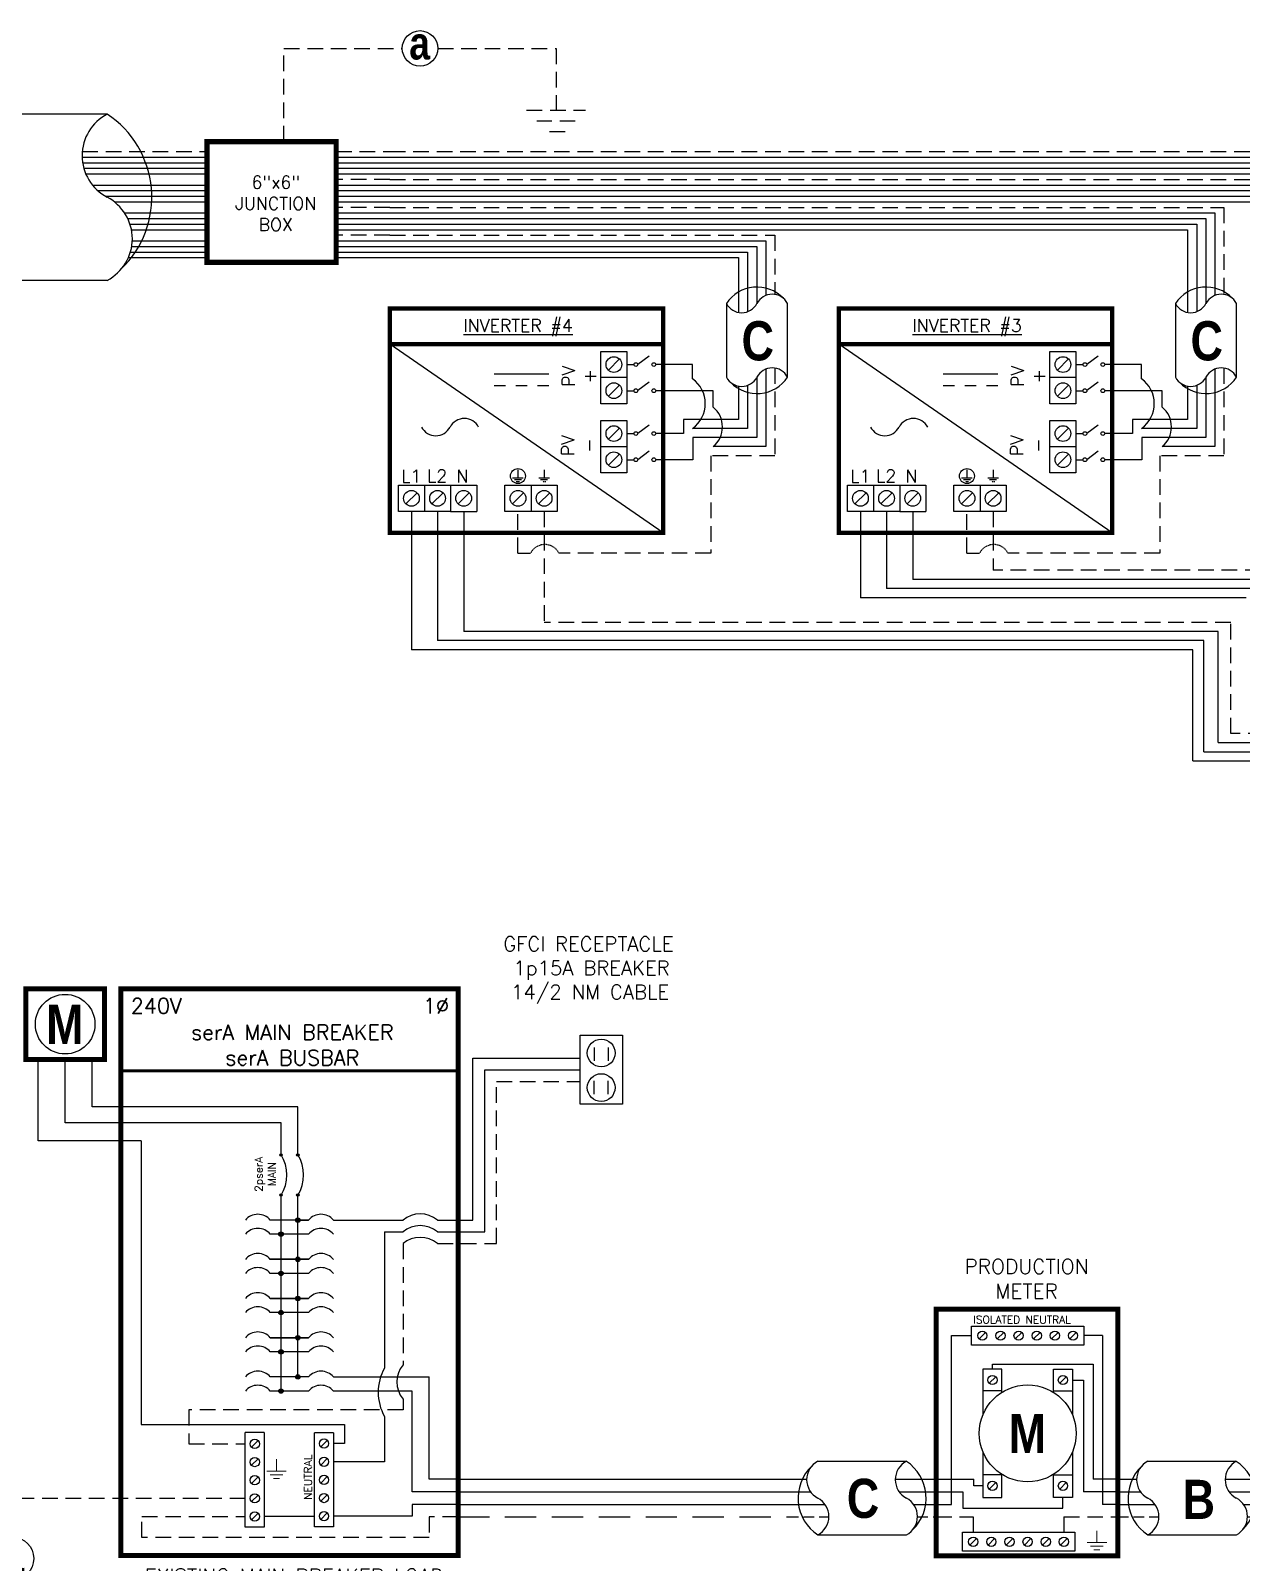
# Model space of a CAD drawing. Header units: feet. Extents: x 19636 to 20443, y 15297 to 15849.
# Drawn here: x 19938.7 to 20229.1, y 15481.8 to 15849.1 of the extents above; entities that cross this region are included whole.
import ezdxf

# ---------------------------------------------------------------- set-up
doc = ezdxf.new("R2010")
doc.units = ezdxf.units.FT
doc.header["$MEASUREMENT"] = 0
doc.linetypes.add('DASHED', pattern=[0.75, 0.5, -0.25])
doc.linetypes.add('HIDDEN', pattern=[0.375, 0.25, -0.125])
doc.layers.add('TEXT', color=7, linetype='Continuous')
doc.layers.add('Z - TITLEBLOCK TXT', color=7, linetype='Continuous')
doc.styles.add('ONE LINE TXT', font='techb___.ttf')
doc.styles.get("Standard").update_dxf_attribs({"font": 'simplex.shx'})

# ---------------------------------------------------------------- blocks, each defined once
blk = doc.blocks.new('*U12')
at = {"color": 7, "linetype": 'Continuous'}
for p, q in [((-7.14, 13.31), (-28.39, 13.31)), ((-28.39, -4.31), (-7.14, -4.31))]:
    blk.add_line(p, q, dxfattribs=at)
at = {"color": 7}
for p, q in [((-35.53, 9), (-31.05, 9)), ((-9.81, 9), (0, 9))]:
    blk.add_line(p, q, dxfattribs=at)
at = {"color": 10}
for p, q in [((-35.53, 6), (-30.11, 6)), ((-8.87, 6), (0, 6))]:
    blk.add_line(p, q, dxfattribs=at)
at = {"color": 253}
for p, q in [((-35.53, 3), (-26.66, 3)), ((-5.41, 3), (0, 3))]:
    blk.add_line(p, q, dxfattribs=at)
at = {"color": 92, "linetype": 'HIDDEN', "ltscale": 10}
for p, q in [((-4.48, 0), (0, 0)), ((-35.53, 0), (-25.72, 0))]:
    blk.add_line(p, q, dxfattribs=at)
at = {"color": 7, "linetype": 'Continuous'}
for centre, start, end in [((-22.54, 4.5), 133.9732, 236.4265), ((-12.99, 4.5), 313.9732, 56.4265)]:
    blk.add_arc(centre, 10.58, start, end, dxfattribs=at)
at = {"linetype": 'Continuous'}
for centre, start, end in [((-26.08, 8.91), 117.6639, 242.3361), ((-4.83, 8.91), 117.6639, 242.3361), ((-30.7, 0.09), 297.6639, 62.3361), ((-9.45, 0.09), 297.6639, 62.3361)]:
    blk.add_arc(centre, 4.98, start, end, dxfattribs=at)
blk = doc.blocks.new('unfusedDisconnect')
at = {"lineweight": 50}
blk.add_line((-43.61, 43.06), (0, 43.06), dxfattribs=at)
at = {"color": 1, "linetype": 'Continuous'}
for p, q in [((-35.27, 34.78), (-35.27, 39.32)), ((-35.27, 39.32), (-8.32, 39.32)), ((-8.32, 39.32), (-8.32, 34.78)), ((-8.32, 34.78), (-35.27, 34.78)), ((-31.89, 22.73), (-25.32, 22.73)), ((-23.43, 25.18), (-20.16, 22.74)), ((-19.08, 22.73), (-11.7, 22.73)), ((-31.89, 15.2), (-25.32, 15.2)), ((-23.43, 17.65), (-20.16, 15.2)), ((-19.08, 15.2), (-11.7, 15.19)), ((-35.27, 1.76), (-8.32, 1.76)), ((-35.27, 1.76), (-35.27, -2.78)), ((-8.32, 1.76), (-8.32, -2.78)), ((-8.32, -2.78), (-35.27, -2.78))]:
    blk.add_line(p, q, dxfattribs=at)
at = {"color": 4, "linetype": 'Continuous'}
for p, q in [((-31.89, 37.83), (-33.46, 36.26)), ((-27.53, 37.83), (-29.11, 36.26)), ((-23.18, 37.83), (-24.76, 36.26)), ((-18.83, 37.83), (-20.41, 36.26)), ((-14.48, 37.83), (-16.06, 36.26)), ((-10.13, 37.83), (-11.7, 36.26)), ((-31.89, 0.28), (-33.46, -1.3)), ((-27.53, 0.28), (-29.11, -1.3)), ((-23.18, 0.28), (-24.76, -1.3)), ((-18.83, 0.28), (-20.41, -1.3)), ((-14.48, 0.28), (-16.06, -1.3)), ((-10.13, 0.28), (-11.7, -1.3))]:
    blk.add_line(p, q, dxfattribs=at)
at = {"color": 253, "linetype": 'Continuous'}
for p, q in [((-32.67, 32.17), (-32.67, 34.78)), ((-10.92, 32.17), (-10.92, 34.78)), ((-38.16, 3), (-38.16, 32.17)), ((-38.16, 32.17), (-32.67, 32.17)), ((-5.43, 32.17), (-10.92, 32.17)), ((-5.43, 3), (-5.43, 32.17)), ((-43.61, 3), (-38.16, 3)), ((0, 3), (-5.43, 3))]:
    blk.add_line(p, q, dxfattribs=at)
at = {"color": 7, "linetype": 'Continuous'}
for p, q in [((-41.66, 9), (-41.66, 22.73)), ((-39.8, 22.73), (-41.66, 22.73)), ((-31.89, 22.73), (-34.52, 22.73)), ((-11.7, 22.73), (-9.07, 22.73)), ((-3.79, 22.73), (-1.93, 22.73)), ((-1.93, 9), (-1.93, 22.73))]:
    blk.add_line(p, q, dxfattribs=at)
at = {"color": 10, "linetype": 'Continuous'}
for p, q in [((-39.8, 6), (-39.8, 15.2)), ((-31.89, 15.2), (-34.52, 15.2)), ((-11.7, 15.2), (-9.07, 15.2)), ((-3.79, 6), (-3.79, 15.2)), ((-43.61, 6), (-39.8, 6)), ((0, 6), (-3.79, 6))]:
    blk.add_line(p, q, dxfattribs=at)
at = {"color": 7}
for p, q in [((-43.61, 9), (-41.66, 9)), ((0, 9), (-1.93, 9))]:
    blk.add_line(p, q, dxfattribs=at)
at = {"color": 92, "linetype": 'HIDDEN', "ltscale": 15}
for p, q in [((-36.58, 0), (-36.58, 4.9)), ((-36.58, 4.9), (-32.67, 4.9)), ((-32.67, 4.9), (-32.67, 1.76)), ((-7.01, 4.9), (-10.92, 4.9)), ((-10.92, 4.9), (-10.92, 1.76)), ((-7.01, 0), (-7.01, 4.9)), ((-43.61, 0), (-36.58, 0)), ((0, 0), (-7.01, 0))]:
    blk.add_line(p, q, dxfattribs=at)
at = {"lineweight": 50, "const_width": 1.19}
blk.add_lwpolyline([(-43.61, -9.34), (-43.61, 49.84), (0, 49.84), (0, -9.34)], close=True, dxfattribs=at)
at = {"color": 92, "linetype": 'Continuous', "lineweight": 5, "ltscale": 0.05, "flags": 128}
for points in [[(-21.8, -3.32), (-21.8, -6.17)], [(-24.14, -6.17), (-19.45, -6.17)], [(-20.27, -7.03), (-23.32, -7.03)], [(-21.08, -7.9), (-22.51, -7.9)]]:
    blk.add_lwpolyline(points, dxfattribs=at)
at = {"color": 4, "linetype": 'Continuous'}
for centre in [(-32.67, 37.05), (-28.32, 37.05), (-23.97, 37.05), (-19.62, 37.05), (-15.27, 37.05), (-10.92, 37.05), (-32.67, -0.51), (-28.32, -0.51), (-23.97, -0.51), (-19.62, -0.51), (-15.27, -0.51), (-10.92, -0.51)]:
    blk.add_circle(centre, 1.11, dxfattribs=at)
at = {"color": 1, "linetype": 'Continuous'}
for centre in [(-24.78, 22.73), (-19.62, 22.73), (-24.78, 15.2), (-19.62, 15.2)]:
    blk.add_circle(centre, 0.541, dxfattribs=at)
at = {"color": 7, "linetype": 'Continuous'}
for centre in [(-37.16, 22.58), (-6.43, 22.58)]:
    blk.add_arc(centre, 2.64, 3.2819, 176.7181, dxfattribs=at)
at = {"color": 10, "linetype": 'Continuous'}
for centre in [(-37.16, 15.04), (-6.43, 15.04)]:
    blk.add_arc(centre, 2.64, 3.2819, 176.7181, dxfattribs=at)
at = {"color": 4, "linetype": 'Continuous'}
blk.add_text('ISOLATED NEUTRAL', height=1.8743, dxfattribs=at).set_placement((-34.91, 39.97))
at = {"color": 1}
for s, width, gutter_width, heights, insert, char_height, attachment_point in [('\\A1;\\pi12.228;ampA UNFUSED \\P\\pi16.834;DISCONNECT', 64.922, 0, [11.89], (-55.21, 63.58), 3.4544, 1), ('240V', 0.1481, 0.75, [0], (-35.55, 46.4), 3.658, 5), ('1∅', 0.1481, 0.75, [0], (-4.98, 46.1), 3.658, 5), ('\\A1;\\pi11.999,t30.287;SQUARE D\\P\\pi9.0377,t27.326;PN: D222RB', 51.6906, 0.203, [45.94], (-47.25, -12.27), 3.6576, 1)]:
    blk.add_mtext_dynamic_manual_height_columns(s, width=width, gutter_width=gutter_width, heights=heights, dxfattribs=dict(at, insert=insert, char_height=char_height, attachment_point=attachment_point))
blk = doc.blocks.new('*U28')
at = {"color": 7}
for name, p in [('unfusedDisconnect', (0, 0)), ('*U12', (-43.61, 0))]:
    blk.add_blockref(name, p, dxfattribs=at)
at = {"layer": 'Z - TITLEBLOCK TXT', "color": 1, "linetype": 'Continuous', "insert": (-63.63, 8.88), "char_height": 9.3833, "attachment_point": 1, "style": 'ONE LINE TXT'}
blk.add_mtext_dynamic_manual_height_columns('{\\W1;\\C256;B}', width=0.1385, gutter_width=2.13, heights=[0], dxfattribs=at)
blk = doc.blocks.new('*U20')
at = {"color": 7}
blk.add_line((-79.14, 9), (0, 9), dxfattribs=at)
at = {"color": 10}
blk.add_line((-79.14, 6), (0, 6), dxfattribs=at)
at = {"color": 253}
blk.add_line((-79.14, 3), (0, 3), dxfattribs=at)
at = {"color": 92, "linetype": 'DASHED', "ltscale": 15}
blk.add_line((-79.14, 0), (0, 0), dxfattribs=at)
blk = doc.blocks.new('productionMeter')
at = {"color": 1, "linetype": 'Continuous'}
for p, q in [((-35.13, 41.18), (-35.13, 45.72)), ((-35.13, 45.72), (-8.18, 45.72)), ((-8.18, 45.72), (-8.18, 41.18)), ((-8.18, 41.18), (-35.13, 41.18)), ((-32.38, 35.4), (-32.38, 24.5)), ((-27.84, 35.4), (-32.38, 35.4)), ((-27.84, 29.86), (-27.84, 35.4)), ((-15.47, 29.86), (-15.47, 35.4)), ((-15.47, 35.4), (-10.93, 35.4)), ((-10.93, 35.4), (-10.93, 24.5)), ((-27.84, 30.21), (-32.38, 30.21)), ((-15.47, 30.21), (-10.93, 30.21)), ((-32.38, 15.55), (-32.38, 4.64)), ((-10.93, 15.55), (-10.93, 4.64)), ((-27.84, 10.04), (-32.38, 10.04)), ((-27.84, 4.64), (-27.84, 10.18)), ((-15.47, 4.64), (-15.47, 10.18)), ((-15.47, 10.04), (-10.93, 10.04)), ((-32.38, 4.64), (-27.84, 4.64)), ((-10.93, 4.64), (-15.47, 4.64)), ((-37.32, -8.24), (-37.32, -3.7)), ((-37.32, -3.7), (-10.37, -3.7)), ((-10.37, -3.7), (-10.37, -8.24)), ((-10.37, -8.24), (-37.32, -8.24))]:
    blk.add_line(p, q, dxfattribs=at)
at = {"color": 4, "linetype": 'Continuous'}
for p, q in [((-31.74, 44.23), (-33.32, 42.66)), ((-27.39, 44.23), (-28.97, 42.66)), ((-23.04, 44.23), (-24.62, 42.66)), ((-18.69, 44.23), (-20.26, 42.66)), ((-14.34, 44.23), (-15.91, 42.66)), ((-9.99, 44.23), (-11.56, 42.66)), ((-29.33, 33.59), (-30.9, 32.02)), ((-12.41, 33.59), (-13.98, 32.02)), ((-29.33, 8.23), (-30.9, 6.66)), ((-12.41, 8.23), (-13.98, 6.66)), ((-33.93, -5.19), (-35.51, -6.76)), ((-29.58, -5.19), (-31.15, -6.76)), ((-25.23, -5.19), (-26.8, -6.76)), ((-20.88, -5.19), (-22.45, -6.76)), ((-16.53, -5.19), (-18.1, -6.76)), ((-12.18, -5.19), (-13.75, -6.76))]:
    blk.add_line(p, q, dxfattribs=at)
at = {"color": 253, "linetype": 'Continuous'}
for p, q in [((-39.9, 3), (-39.9, 43.45)), ((-39.9, 43.45), (-35.13, 43.45)), ((-3.71, 43.45), (-8.18, 43.45)), ((-3.71, 43.45), (-3.71, 3)), ((-43.61, 3), (-39.9, 3)), ((0, 3), (-3.71, 3))]:
    blk.add_line(p, q, dxfattribs=at)
at = {"color": 7}
for p, q in [((-30.11, 35.4), (-30.11, 36.59)), ((-30.11, 36.59), (-5.98, 36.59)), ((-5.98, 36.59), (-5.98, 9)), ((-43.61, 9), (-34.54, 9)), ((-34.54, 7.44), (-34.54, 9)), ((-32.38, 7.44), (-34.54, 7.44)), ((0, 9), (-5.98, 9))]:
    blk.add_line(p, q, dxfattribs=at)
at = {"color": 10, "linetype": 'Continuous'}
for p, q in [((-10.93, 32.81), (-8.25, 32.81)), ((-8.25, 32.81), (-8.25, 6)), ((-43.61, 6), (-37.24, 6)), ((-37.24, 6), (-37.24, 2.05)), ((-13.2, 2.05), (-13.2, 4.64)), ((0, 6), (-8.25, 6)), ((-37.24, 2.05), (-13.2, 2.05))]:
    blk.add_line(p, q, dxfattribs=at)
at = {"color": 92, "linetype": 'HIDDEN', "ltscale": 15}
for p, q in [((-43.61, 0), (-34.72, 0)), ((-12.97, 0), (-12.97, -3.7)), ((-12.97, 0), (0, 0)), ((-34.72, 0), (-34.72, -3.7))]:
    blk.add_line(p, q, dxfattribs=at)
at = {"lineweight": 50, "const_width": 1.19}
blk.add_lwpolyline([(-43.61, -9.34), (-43.61, 49.84), (0, 49.84), (0, -9.34)], close=True, dxfattribs=at)
at = {"color": 92, "linetype": 'Continuous', "lineweight": 5, "ltscale": 0.05, "flags": 128}
for points in [[(-5.04, -3.33), (-5.04, -6.18)], [(-2.7, -6.18), (-7.38, -6.18)], [(-6.57, -7.05), (-3.51, -7.05)], [(-5.76, -7.91), (-4.32, -7.91)]]:
    blk.add_lwpolyline(points, dxfattribs=at)
at = {"color": 4, "linetype": 'Continuous'}
for centre in [(-32.53, 43.45), (-28.18, 43.45), (-23.83, 43.45), (-19.48, 43.45), (-15.13, 43.45), (-10.78, 43.45), (-30.11, 32.81), (-13.2, 32.81), (-30.11, 7.44), (-13.2, 7.44), (-34.72, -5.97), (-30.37, -5.97), (-26.02, -5.97), (-21.67, -5.97), (-17.32, -5.97), (-12.97, -5.97)]:
    blk.add_circle(centre, 1.11, dxfattribs=at)
at = {"linetype": 'Continuous'}
blk.add_circle((-21.65, 20.02), 11.62, dxfattribs=at)
at = {"color": 4, "linetype": 'Continuous'}
blk.add_text('ISOLATED NEUTRAL', height=1.8743, dxfattribs=at).set_placement((-34.77, 46.37))
at = {"color": 253, "linetype": 'Continuous', "style": 'ONE LINE TXT'}
blk.add_text('M', height=9.38, dxfattribs=at).set_placement((-26.21, 15.31))
at = {"color": 1, "insert": (-21.93, 57.08), "char_height": 3.5433, "attachment_point": 5}
blk.add_mtext_dynamic_manual_height_columns('PRODUCTION METER', width=1.3203, gutter_width=7.17, heights=[0], dxfattribs=at)
blk = doc.blocks.new('*U17')
at = {"color": 7}
blk.add_blockref('productionMeter', (0, 0), dxfattribs=at)
blk = doc.blocks.new('breakerPanel')
at = {"linetype": 'Continuous'}
h = blk.add_hatch(color=1, dxfattribs=at)
h.dxf.hatch_style = 1
edge = h.paths.add_edge_path()
edge.add_arc((-42.47, 86.8), 0.291, 0, 360)
h = blk.add_hatch(color=1, dxfattribs=at)
h.dxf.hatch_style = 1
edge = h.paths.add_edge_path()
edge.add_arc((-38.44, 86.8), 0.291, 0, 360)
h = blk.add_hatch(color=1, dxfattribs=at)
h.dxf.hatch_style = 1
edge = h.paths.add_edge_path()
edge.add_arc((-42.47, 77.16), 0.291, 0, 360)
h = blk.add_hatch(color=1, dxfattribs=at)
h.dxf.hatch_style = 1
edge = h.paths.add_edge_path()
edge.add_arc((-38.44, 77.16), 0.291, 0, 360)
h = blk.add_hatch(color=1, dxfattribs=at)
h.dxf.hatch_style = 1
edge = h.paths.add_edge_path()
edge.add_arc((-38.44, 71.16), 0.528, 0, 360)
h = blk.add_hatch(color=1, dxfattribs=at)
h.dxf.hatch_style = 1
edge = h.paths.add_edge_path()
edge.add_arc((-42.47, 67.78), 0.528, 0, 360)
h = blk.add_hatch(color=1, dxfattribs=at)
h.dxf.hatch_style = 1
edge = h.paths.add_edge_path()
edge.add_arc((-42.47, 58.38), 0.528, 0, 360)
h = blk.add_hatch(color=1, dxfattribs=at)
h.dxf.hatch_style = 1
edge = h.paths.add_edge_path()
edge.add_arc((-38.44, 61.76), 0.528, 0, 360)
h = blk.add_hatch(color=1, dxfattribs=at)
h.dxf.hatch_style = 1
edge = h.paths.add_edge_path()
edge.add_arc((-38.44, 52.36), 0.528, 0, 360)
h = blk.add_hatch(color=1, dxfattribs=at)
h.dxf.hatch_style = 1
edge = h.paths.add_edge_path()
edge.add_arc((-42.47, 48.98), 0.528, 0, 360)
h = blk.add_hatch(color=1, dxfattribs=at)
h.dxf.hatch_style = 1
edge = h.paths.add_edge_path()
edge.add_arc((-38.44, 42.95), 0.528, 0, 360)
h = blk.add_hatch(color=1, dxfattribs=at)
h.dxf.hatch_style = 1
edge = h.paths.add_edge_path()
edge.add_arc((-42.47, 39.58), 0.528, 0, 360)
h = blk.add_hatch(color=1, dxfattribs=at)
h.dxf.hatch_style = 1
edge = h.paths.add_edge_path()
edge.add_arc((-38.44, 33.55), 0.528, 0, 360)
h = blk.add_hatch(color=1, dxfattribs=at)
h.dxf.hatch_style = 1
edge = h.paths.add_edge_path()
edge.add_arc((-42.47, 30.17), 0.528, 0, 360)
at = {"color": 155, "true_color": 0x647190}
blk.add_line((-80.92, 126.59), (0, 126.59), dxfattribs=at)
at = {"color": 253, "linetype": 'Continuous'}
for p, q in [((-100.73, 90.2), (-100.73, 109.7)), ((-76.04, 90.2), (-100.73, 90.2)), ((-76.04, 90.2), (-76.04, 22.16)), ((-76.04, 22.16), (-27.25, 22.16)), ((-27.25, 22.16), (-27.25, 17.57)), ((-27.25, 17.57), (-29.89, 17.57)), ((-11.01, 0.16), (-29.89, 0.16)), ((0, 3), (-11.01, 3)), ((-11.01, 3), (-11.01, 0.16))]:
    blk.add_line(p, q, dxfattribs=at)
at = {"color": 10, "linetype": 'Continuous'}
for p, q in [((-94.24, 94.51), (-94.24, 109.7)), ((-42.47, 94.51), (-94.24, 94.51)), ((-42.47, 87.09), (-42.47, 94.51)), ((-42.47, 30.17), (-42.47, 76.87)), ((-35.88, 67.78), (-45.04, 67.78)), ((-35.88, 58.38), (-45.04, 58.38)), ((-35.88, 48.98), (-45.04, 48.98)), ((-35.88, 39.58), (-45.04, 39.58)), ((-35.88, 30.17), (-45.04, 30.17)), ((-10.98, 30.17), (-29.89, 30.17)), ((-10.98, 6), (-10.98, 30.17)), ((0, 6), (-10.98, 6))]:
    blk.add_line(p, q, dxfattribs=at)
at = {"color": 7, "linetype": 'Continuous'}
for p, q in [((-87.75, 98.34), (-87.75, 109.7)), ((-38.44, 98.34), (-87.75, 98.34)), ((-38.44, 87.09), (-38.44, 98.34)), ((-38.44, 61.76), (-38.44, 76.87)), ((-35.88, 71.16), (-45.04, 71.16)), ((-38.44, 71.16), (-35.88, 71.16)), ((-45.04, 61.76), (-35.88, 61.76)), ((-35.88, 61.76), (-45.04, 61.76)), ((-38.44, 52.36), (-38.44, 61.76)), ((-45.04, 52.36), (-35.88, 52.36)), ((-35.88, 52.36), (-45.04, 52.36)), ((-38.44, 42.95), (-38.44, 52.36)), ((-45.04, 42.95), (-35.88, 42.95)), ((-35.88, 42.95), (-45.04, 42.95)), ((-38.44, 33.55), (-38.44, 42.95)), ((-35.88, 33.55), (-45.04, 33.55)), ((-6.96, 9), (-6.96, 33.55))]:
    blk.add_line(p, q, dxfattribs=at)
at = {"lineweight": 50}
blk.add_line((-80.92, 106.95), (0, 106.95), dxfattribs=at)
at = {"color": 7}
for p, q in [((-29.89, 33.55), (-6.96, 33.55)), ((0, 9), (-6.96, 9))]:
    blk.add_line(p, q, dxfattribs=at)
at = {"color": 1, "linetype": 'Continuous'}
for p, q in [((-51.03, -2.51), (-51.03, 20.23)), ((-46.49, 20.23), (-51.03, 20.23)), ((-46.49, 20.23), (-46.49, -2.51)), ((-34.43, -2.43), (-34.43, 20.16)), ((-29.89, 20.16), (-34.43, 20.16)), ((-29.89, 20.16), (-29.89, -2.43)), ((-46.49, -2.51), (-51.03, -2.51)), ((-29.89, -2.43), (-34.43, -2.43))]:
    blk.add_line(p, q, dxfattribs=at)
at = {"color": 4, "linetype": 'Continuous'}
for p, q in [((-47.97, 18.28), (-49.55, 16.71)), ((-31.37, 18.35), (-32.94, 16.78)), ((-47.97, 13.93), (-49.55, 12.36)), ((-31.37, 14), (-32.94, 12.43)), ((-47.97, 9.58), (-49.55, 8.01)), ((-31.37, 9.65), (-32.94, 8.08)), ((-47.97, 5.23), (-49.55, 3.66)), ((-31.37, 5.3), (-32.94, 3.73)), ((-47.97, 0.88), (-49.55, -0.69)), ((-31.37, 0.95), (-32.94, -0.62))]:
    blk.add_line(p, q, dxfattribs=at)
at = {"color": 92, "linetype": 'HIDDEN', "ltscale": 15}
for p, q in [((-51.03, 4.44), (-106.89, 4.44)), ((-106.89, 4.44), (-106.89, -4.87)), ((-75.84, -4.96), (-75.84, 0.09)), ((-75.84, 0.09), (-51.03, 0.09)), ((0, 0), (-6.96, 0)), ((-6.96, 0), (-6.96, -4.96)), ((-6.96, -4.96), (-75.84, -4.96)), ((-106.89, -15.1), (-106.89, -24.84))]:
    blk.add_line(p, q, dxfattribs=at)
at = {"color": 92, "linetype": 'Continuous', "ltscale": 15}
blk.add_line((-34.43, 0.09), (-46.49, 0.09), dxfattribs=at)
at = {"lineweight": 50, "const_width": 1.19}
for points in [[(-103.67, 109.7), (-103.67, 126.59), (-84.82, 126.59), (-84.82, 109.7)], [(-80.92, -9.3), (-80.92, 126.59), (0, 126.59), (0, -9.3)]]:
    blk.add_lwpolyline(points, close=True, dxfattribs=at)
at = {"color": 92, "linetype": 'Continuous', "lineweight": 5, "ltscale": 0.05, "flags": 128}
for points in [[(-43.54, 13.81), (-43.54, 10.97)], [(-45.88, 10.97), (-41.2, 10.97)], [(-42.01, 10.1), (-45.07, 10.1)], [(-42.82, 9.23), (-44.25, 9.23)]]:
    blk.add_lwpolyline(points, dxfattribs=at)
at = {"color": 92, "linetype": 'Continuous', "ltscale": 4, "flags": 128}
for points in [[(-115.37, -24.84), (-98.41, -24.84)], [(-101.35, -27.98), (-112.43, -27.98)], [(-104.29, -31.12), (-109.49, -31.12)]]:
    blk.add_lwpolyline(points, dxfattribs=at)
at = {"linetype": 'Continuous'}
blk.add_circle((-94.24, 118.15), 7.15, dxfattribs=at)
at = {"color": 1, "linetype": 'Continuous'}
for centre, radius in [((-42.47, 86.8), 0.291), ((-38.44, 86.8), 0.291), ((-42.47, 77.16), 0.291), ((-38.44, 77.16), 0.291), ((-38.44, 71.16), 0.528), ((-42.47, 67.78), 0.528), ((-42.47, 58.38), 0.528), ((-38.44, 61.76), 0.528), ((-38.44, 52.36), 0.528), ((-42.47, 48.98), 0.528), ((-38.44, 42.95), 0.528), ((-42.47, 39.58), 0.528), ((-38.44, 33.55), 0.528), ((-42.47, 30.17), 0.528)]:
    blk.add_circle(centre, radius, dxfattribs=at)
at = {"color": 4, "linetype": 'Continuous'}
for centre in [(-48.76, 17.49), (-32.16, 17.57), (-48.76, 13.14), (-32.16, 13.21), (-48.76, 8.79), (-32.16, 8.86), (-48.76, 4.44), (-32.16, 4.51), (-48.76, 0.09), (-32.16, 0.16)]:
    blk.add_circle(centre, 1.11, dxfattribs=at)
at = {"color": 7, "linetype": 'Continuous'}
blk.add_circle((-106.89, -9.99), 5.11, dxfattribs=at)
at = {"color": 1, "linetype": 'Continuous'}
for centre, radius, start, end in [((-50.14, 81.98), 9.06, 327.8708, 32.1292), ((-46.11, 81.98), 9.06, 327.8708, 32.1292), ((-48.03, 68.62), 3.93, 40.3392, 139.6608), ((-32.88, 68.62), 3.93, 40.3392, 139.6608), ((-48.03, 65.24), 3.93, 40.3392, 139.6608), ((-32.88, 65.24), 3.93, 40.3392, 139.6608), ((-48.03, 59.21), 3.93, 40.3392, 139.6608), ((-32.88, 59.21), 3.93, 40.3392, 139.6608), ((-48.03, 55.84), 3.93, 40.3392, 139.6608), ((-32.88, 55.84), 3.93, 40.3392, 139.6608), ((-48.03, 49.81), 3.93, 40.3392, 139.6608), ((-32.88, 49.81), 3.93, 40.3392, 139.6608), ((-48.03, 46.43), 3.93, 40.3392, 139.6608), ((-32.88, 46.43), 3.93, 40.3392, 139.6608), ((-48.03, 40.41), 3.93, 40.3392, 139.6608), ((-32.88, 40.41), 3.93, 40.3392, 139.6608), ((-48.03, 37.03), 3.93, 40.3392, 139.6608), ((-32.88, 37.03), 3.93, 40.3392, 139.6608), ((-48.03, 31.01), 3.93, 40.3392, 139.6608), ((-32.88, 31.01), 3.93, 40.3392, 139.6608), ((-48.03, 27.63), 3.93, 40.3392, 139.6608), ((-32.88, 27.63), 3.93, 40.3392, 139.6608)]:
    blk.add_arc(centre, radius, start, end, dxfattribs=at)
at = {"color": 253, "linetype": 'Continuous', "style": 'ONE LINE TXT'}
blk.add_text('M', height=9.38, dxfattribs=at).set_placement((-98.8, 113.43))
at = {"color": 4, "linetype": 'Continuous'}
blk.add_text('NEUTRAL', height=1.874, rotation=90, dxfattribs=at).set_placement((-35.08, 4.08))
at = {"color": 1, "attachment_point": 5}
for s, width, gutter_width, heights, insert, char_height in [('EXISTING\\P120/240V UTILITY METER', 0.0523, 7.17, [0], (-118.95, 118.48), 3.5433), ('240V', 0.1481, 0.75, [0], (-72.39, 122.54), 3.658), ('1∅', 0.1481, 0.75, [0], (-5.31, 122.54), 3.658), ('serA MAIN BREAKER\\PserA BUSBAR', 72.4998, 0.75, [0], (-39.75, 113.14), 3.6576), ('EXISTING MAIN BREAKER LOAD CENTER\\P2pocA BACK FEED BREAKER\\P{\\fVerdana|b1|i0|c0|p34;NEC 690.64}', 79.2627, 97.94, [154.49], (-39.35, -23.14), 3.5433)]:
    blk.add_mtext_dynamic_manual_height_columns(s, width=width, gutter_width=gutter_width, heights=heights, dxfattribs=dict(at, insert=insert, char_height=char_height))
at = {"color": 4, "linetype": 'Continuous', "insert": (-46.25, 82.15), "char_height": 1.874, "attachment_point": 5, "rotation": 90}
blk.add_mtext_dynamic_manual_height_columns('2pserA\\PMAIN', width=0.1481, gutter_width=0.75, heights=[0], dxfattribs=at)
at = {"color": 1, "linetype": 'Continuous', "insert": (-110.08, -3.93), "char_height": 9.3833, "attachment_point": 1, "style": 'ONE LINE TXT'}
blk.add_mtext_dynamic_manual_height_columns('{\\W1;\\C256;a}', width=0.1385, gutter_width=2.13, heights=[0], dxfattribs=at)
blk = doc.blocks.new('*U16')
at = {"color": 7}
blk.add_blockref('breakerPanel', (0, 0), dxfattribs=at)
blk = doc.blocks.new('gfci1')
at = {"color": 7, "linetype": 'Continuous'}
for p, q in [((62.57, 41.42), (62.57, 38.21)), ((65.87, 41.42), (65.87, 38.21)), ((33.46, 0), (33.46, 38.87)), ((33.46, 38.87), (59.14, 38.87)), ((62.57, 30.17), (62.57, 33.39)), ((65.87, 30.17), (65.87, 33.39)), ((0, 0), (16.69, 0)), ((24.94, 0), (33.46, 0))]:
    blk.add_line(p, q, dxfattribs=at)
at = {"color": 253, "linetype": 'Continuous'}
for p, q in [((36.28, -2.82), (36.28, 36.06)), ((36.28, 36.06), (59.14, 36.06)), ((12.22, -2.82), (16.69, -2.82)), ((12.22, -2.82), (12.22, -35.5)), ((24.94, -2.82), (36.28, -2.82)), ((12.22, -47.07), (12.22, -57.95)), ((12.22, -57.95), (0, -57.95))]:
    blk.add_line(p, q, dxfattribs=at)
at = {"color": 7}
blk.add_line((16.69, -45.52), (16.69, -45.52), dxfattribs=at)
at = {"color": 7, "linetype": 'Continuous'}
blk.add_lwpolyline([(59.14, 44.31), (69.3, 44.31), (69.3, 27.81), (59.14, 27.81)], close=True, dxfattribs=at)
for centre in [(64.22, 40.06), (64.22, 31.78)]:
    blk.add_circle(centre, 3.33, dxfattribs=at)
blk.add_arc((20.81, -4.99), 6.47, 50.3905, 129.6095, dxfattribs=at)
at = {"color": 253, "linetype": 'Continuous'}
for centre, radius, start, end in [((20.81, -7.8), 6.47, 50.3905, 129.6095), ((22.72, -41.29), 11.99, 151.1704, 208.8296)]:
    blk.add_arc(centre, radius, start, end, dxfattribs=at)
at = {"layer": 'TEXT', "color": 92, "linetype": 'HIDDEN', "ltscale": 15}
for p, q in [((39.09, -5.63), (39.09, 33.24)), ((39.09, 33.24), (59.14, 33.24)), ((16.69, -5.63), (16.69, -34.69)), ((24.94, -5.63), (39.09, -5.63)), ((16.69, -42.94), (16.69, -45.52)), ((16.69, -45.52), (-34.69, -45.52)), ((-34.69, -45.52), (-34.69, -53.67)), ((-34.69, -53.67), (-21.14, -53.67))]:
    blk.add_line(p, q, dxfattribs=at)
at = {"layer": 'TEXT', "color": 92, "linetype": 'Continuous', "ltscale": 15}
for centre, start, end in [((20.81, -10.62), 50.3905, 129.6095), ((21.67, -38.81), 140.3905, 219.6095)]:
    blk.add_arc(centre, 6.47, start, end, dxfattribs=at)
at = {"layer": 'TEXT', "color": 1, "insert": (27.72, 67.97), "char_height": 3.4544, "attachment_point": 1}
blk.add_mtext_dynamic_manual_height_columns('\\A1;\\pi12.999;GFCI RECEPTACLE\\P\\pi15.467;1p15A BREAKER\\P\\pi14.891;14/2 NM CABLE', width=71.8931, gutter_width=92.23, heights=[24.13], dxfattribs=at)

msp = doc.modelspace()

# ---------------------------------------------------------------- linework, layer by layer
at = {"color": 92, "linetype": 'HIDDEN', "ltscale": 15}
for p, q in [((19999.41, 15822.54), (19999.41, 15844.88)), ((19999.41, 15844.88), (20027.8, 15844.88)), ((20036.31, 15844.88), (20064.69, 15844.88)), ((20064.69, 15844.88), (20064.69, 15830.08)), ((19951.04, 15820.13), (19980.93, 15820.13)), ((20011.94, 15820.13), (20024.82, 15820.13)), ((20024.82, 15820.13), (20440.29, 15820.13)), ((20024.82, 15813.44), (20011.94, 15813.44)), ((20024.82, 15813.44), (20332.59, 15813.44)), ((20024.82, 15806.75), (20011.94, 15806.75)), ((20024.82, 15806.75), (20224.89, 15806.75)), ((20224.89, 15806.75), (20224.89, 15785.88)), ((20024.82, 15800.05), (20011.94, 15800.05)), ((20024.82, 15800.05), (20117.19, 15800.05)), ((20117.19, 15800.05), (20117.19, 15785.88)), ((20117.19, 15768.21), (20117.19, 15747.2)), ((20224.89, 15768.21), (20224.89, 15747.2)), ((20117.19, 15747.2), (20101.79, 15747.2)), ((20101.79, 15747.2), (20101.79, 15723.83)), ((20224.89, 15747.2), (20209.49, 15747.2)), ((20209.49, 15747.2), (20209.49, 15723.83)), ((20055.54, 15723.83), (20055.54, 15733.84)), ((20061.81, 15733.84), (20061.81, 15707.23)), ((20163.24, 15723.83), (20163.24, 15733.84)), ((20169.51, 15733.84), (20169.51, 15719.73)), ((20055.54, 15723.83), (20058.54, 15723.83)), ((20101.79, 15723.83), (20065.39, 15723.83)), ((20163.24, 15723.83), (20166.24, 15723.83)), ((20209.49, 15723.83), (20173.09, 15723.83)), ((20239.31, 15719.73), (20169.51, 15719.73)), ((20226.5, 15707.23), (20061.81, 15707.23)), ((20226.5, 15680.61), (20226.5, 15707.23)), ((20380.66, 15680.61), (20226.5, 15680.61))]:
    msp.add_line(p, q, dxfattribs=at)
at = {"color": 7, "linetype": 'Continuous'}
for p, q in [((19957.02, 15829.12), (19908.98, 15829.12)), ((19951, 15818.79), (19980.93, 15818.79)), ((20011.94, 15818.79), (20024.82, 15818.79)), ((20024.82, 15818.79), (20438.1, 15818.79)), ((19951.41, 15816.12), (19980.93, 15816.12)), ((20011.94, 15816.12), (20024.82, 15816.12)), ((20024.82, 15816.12), (20433.74, 15816.12)), ((19953.47, 15812.11), (19980.93, 15812.11)), ((19956.58, 15809.43), (19980.93, 15809.43)), ((20011.94, 15812.11), (20024.82, 15812.11)), ((20011.94, 15809.43), (20024.82, 15809.43)), ((20024.82, 15812.11), (20330.41, 15812.1)), ((20024.82, 15809.43), (20326.04, 15809.43)), ((19961.19, 15805.41), (19980.93, 15805.41)), ((20011.94, 15805.41), (20024.82, 15805.41)), ((20024.82, 15805.41), (20222.71, 15805.41)), ((20222.71, 15805.41), (20222.71, 15785.64)), ((19962.49, 15802.74), (19980.93, 15802.74)), ((20011.94, 15802.74), (20024.82, 15802.74)), ((20024.82, 15802.74), (20218.34, 15802.73)), ((20218.34, 15802.73), (20218.34, 15781.76)), ((19963.04, 15798.72), (19980.93, 15798.72)), ((20011.94, 15798.72), (20024.82, 15798.72)), ((20024.82, 15798.72), (20115.01, 15798.72)), ((20115.01, 15798.72), (20115.01, 15785.64)), ((19962.59, 15796.04), (19980.93, 15796.04)), ((20011.94, 15796.04), (20024.82, 15796.04)), ((20024.82, 15796.04), (20110.64, 15796.04)), ((20110.64, 15796.04), (20110.64, 15781.76)), ((20218.34, 15796.04), (20218.34, 15796.04)), ((19908.98, 15789.26), (19957.02, 15789.26)), ((20105.54, 15783.72), (20105.54, 15766.04)), ((20120.21, 15766.04), (20120.21, 15783.72)), ((20213.24, 15783.72), (20213.24, 15766.04)), ((20227.9, 15766.04), (20227.9, 15783.72)), ((20090.37, 15728.71), (20024.82, 15773.96)), ((20198.06, 15728.71), (20132.52, 15773.96)), ((20097.43, 15769.06), (20088.58, 15769.06)), ((20097.43, 15765.65), (20097.43, 15769.06)), ((20205.13, 15769.06), (20196.28, 15769.06)), ((20205.13, 15765.65), (20205.13, 15769.06)), ((20062.95, 15766.79), (20049.83, 15766.79)), ((20115.01, 15767.96), (20115.01, 15749.38)), ((20170.65, 15766.79), (20157.53, 15766.79)), ((20222.71, 15767.96), (20222.71, 15749.38)), ((20052.57, 15763.96), (20049.83, 15763.96)), ((20057.76, 15763.96), (20055.02, 15763.96)), ((20062.95, 15763.96), (20060.21, 15763.96)), ((20102.38, 15762.79), (20088.58, 15762.79)), ((20102.38, 15758.86), (20102.38, 15762.79)), ((20110.64, 15764.08), (20110.64, 15753.74)), ((20160.27, 15763.96), (20157.53, 15763.96)), ((20165.46, 15763.96), (20162.72, 15763.96)), ((20170.65, 15763.96), (20167.91, 15763.96)), ((20210.08, 15762.79), (20196.28, 15762.79)), ((20210.08, 15758.86), (20210.08, 15762.79)), ((20218.34, 15764.08), (20218.34, 15753.74)), ((20110.64, 15753.74), (20097.43, 15753.74)), ((20218.34, 15753.74), (20205.13, 15753.74)), ((20115.01, 15749.38), (20102.38, 15749.38)), ((20222.71, 15749.38), (20210.08, 15749.38)), ((20029.99, 15733.84), (20029.99, 15700.66)), ((20137.69, 15733.84), (20137.69, 15713.16)), ((20230.22, 15713.16), (20137.69, 15713.16)), ((20217.41, 15700.66), (20029.99, 15700.66)), ((20217.41, 15674.04), (20217.41, 15700.66)), ((20217.41, 15674.04), (20382.85, 15674.04))]:
    msp.add_line(p, q, dxfattribs=at)
at = {"color": 253, "linetype": 'Continuous'}
for p, q in [((19951.12, 15817.45), (19980.93, 15817.45)), ((20011.94, 15817.45), (20024.82, 15817.45)), ((20024.82, 15817.45), (20435.92, 15817.45)), ((19951.88, 15814.78), (19980.93, 15814.78)), ((20011.94, 15814.78), (20024.82, 15814.78)), ((20024.82, 15814.78), (20431.56, 15814.78)), ((19954.74, 15810.77), (19980.93, 15810.77)), ((20011.94, 15810.77), (20024.82, 15810.77)), ((20024.82, 15810.77), (20328.22, 15810.77)), ((19958.73, 15808.09), (19980.93, 15808.09)), ((20011.94, 15808.09), (20024.82, 15808.09)), ((20024.82, 15808.09), (20323.86, 15808.09)), ((19961.95, 15804.07), (19980.93, 15804.07)), ((20011.94, 15804.07), (20024.82, 15804.07)), ((20024.82, 15804.07), (20220.53, 15804.07)), ((20220.53, 15804.07), (20220.53, 15783.63)), ((19962.84, 15801.39), (19980.93, 15801.39)), ((20011.94, 15801.39), (20024.82, 15801.39)), ((20024.82, 15801.39), (20216.16, 15801.39)), ((20216.16, 15801.39), (20216.16, 15781.57)), ((19962.1, 15794.7), (19980.93, 15794.7)), ((19962.9, 15797.38), (19980.93, 15797.38)), ((20011.94, 15797.38), (20024.82, 15797.38)), ((20011.94, 15794.7), (20024.82, 15794.7)), ((20024.82, 15797.38), (20112.83, 15797.38)), ((20024.82, 15794.7), (20108.46, 15794.7)), ((20108.46, 15794.7), (20108.46, 15781.57)), ((20112.83, 15797.38), (20112.83, 15783.63)), ((20216.16, 15794.7), (20216.16, 15794.7)), ((20220.53, 15797.38), (20220.53, 15797.38)), ((20112.83, 15765.95), (20112.83, 15751.56)), ((20220.53, 15765.95), (20220.53, 15751.56)), ((20108.46, 15763.89), (20108.46, 15755.92)), ((20216.16, 15763.89), (20216.16, 15755.92)), ((20108.46, 15755.92), (20095.28, 15755.92)), ((20095.28, 15755.92), (20095.28, 15752.51)), ((20216.16, 15755.92), (20202.98, 15755.92)), ((20202.98, 15755.92), (20202.98, 15752.51)), ((20095.28, 15752.51), (20088.58, 15752.51)), ((20112.83, 15751.56), (20097.47, 15751.56)), ((20097.47, 15751.56), (20097.47, 15746.24)), ((20202.98, 15752.51), (20196.28, 15752.51)), ((20220.53, 15751.56), (20205.17, 15751.56)), ((20205.17, 15751.56), (20205.17, 15746.24)), ((20097.47, 15746.24), (20088.58, 15746.24)), ((20205.17, 15746.24), (20196.28, 15746.24)), ((20042.53, 15733.84), (20042.53, 15705.04)), ((20150.23, 15733.84), (20150.23, 15717.54)), ((20236.28, 15717.54), (20150.23, 15717.54)), ((20223.47, 15705.04), (20042.53, 15705.04)), ((20223.47, 15678.42), (20223.47, 15705.04)), ((20223.47, 15678.42), (20380.6, 15678.42))]:
    msp.add_line(p, q, dxfattribs=at)
at = {"color": 1, "linetype": 'Continuous'}
for p, q in [((20075.42, 15759.66), (20075.42, 15772.2)), ((20075.42, 15772.2), (20081.69, 15772.2)), ((20075.42, 15759.66), (20075.42, 15772.2)), ((20081.69, 15772.2), (20081.69, 15759.66)), ((20081.69, 15772.2), (20081.69, 15765.93)), ((20183.12, 15759.66), (20183.12, 15772.2)), ((20183.12, 15772.2), (20189.39, 15772.2)), ((20183.12, 15759.66), (20183.12, 15772.2)), ((20189.39, 15772.2), (20189.39, 15759.66)), ((20189.39, 15772.2), (20189.39, 15765.93)), ((20081.69, 15769.06), (20083.39, 15769.06)), ((20087.04, 15771.11), (20084.33, 15769.08)), ((20189.39, 15769.06), (20191.09, 15769.06)), ((20194.74, 15771.11), (20192.03, 15769.08)), ((20081.69, 15765.93), (20075.42, 15765.93)), ((20087.04, 15764.84), (20084.33, 15762.81)), ((20189.39, 15765.93), (20183.12, 15765.93)), ((20194.74, 15764.84), (20192.03, 15762.81)), ((20081.69, 15762.79), (20083.39, 15762.79)), ((20189.39, 15762.79), (20191.09, 15762.79)), ((20081.69, 15759.66), (20075.42, 15759.66)), ((20189.39, 15759.66), (20183.12, 15759.66)), ((20075.42, 15743.1), (20075.42, 15755.64)), ((20075.42, 15755.64), (20081.69, 15755.64)), ((20081.69, 15755.64), (20081.69, 15749.37)), ((20087.04, 15754.55), (20084.33, 15752.52)), ((20183.12, 15743.1), (20183.12, 15755.64)), ((20183.12, 15755.64), (20189.39, 15755.64)), ((20189.39, 15755.64), (20189.39, 15749.37)), ((20194.74, 15754.55), (20192.03, 15752.52)), ((20081.69, 15752.51), (20083.39, 15752.51)), ((20189.39, 15752.51), (20191.09, 15752.51)), ((20081.69, 15749.37), (20075.42, 15749.37)), ((20081.69, 15749.37), (20081.69, 15743.1)), ((20087.04, 15748.28), (20084.33, 15746.25)), ((20189.39, 15749.37), (20183.12, 15749.37)), ((20189.39, 15749.37), (20189.39, 15743.1)), ((20194.74, 15748.28), (20192.03, 15746.25)), ((20081.69, 15743.1), (20075.42, 15743.1)), ((20081.69, 15746.24), (20083.39, 15746.24)), ((20189.39, 15743.1), (20183.12, 15743.1)), ((20189.39, 15746.24), (20191.09, 15746.24)), ((20026.86, 15740.11), (20039.4, 15740.11)), ((20026.86, 15733.84), (20026.86, 15740.11)), ((20026.86, 15740.11), (20033.13, 15740.11)), ((20033.13, 15740.11), (20033.13, 15733.84)), ((20039.4, 15740.11), (20039.4, 15733.84)), ((20039.4, 15740.11), (20045.67, 15740.11)), ((20045.67, 15740.11), (20045.67, 15733.84)), ((20052.41, 15740.11), (20064.95, 15740.11)), ((20052.41, 15733.84), (20052.41, 15740.11)), ((20052.41, 15740.11), (20058.68, 15740.11)), ((20058.68, 15740.11), (20058.68, 15733.84)), ((20064.95, 15740.11), (20064.95, 15733.84)), ((20134.56, 15740.11), (20147.1, 15740.11)), ((20134.56, 15733.84), (20134.56, 15740.11)), ((20134.56, 15740.11), (20140.83, 15740.11)), ((20140.83, 15740.11), (20140.83, 15733.84)), ((20147.1, 15740.11), (20147.1, 15733.84)), ((20147.1, 15740.11), (20153.36, 15740.11)), ((20153.36, 15740.11), (20153.36, 15733.84)), ((20160.11, 15740.11), (20172.65, 15740.11)), ((20160.11, 15733.84), (20160.11, 15740.11)), ((20160.11, 15740.11), (20166.38, 15740.11)), ((20166.38, 15740.11), (20166.38, 15733.84)), ((20172.65, 15740.11), (20172.65, 15733.84)), ((20039.4, 15733.84), (20026.86, 15733.84)), ((20039.4, 15733.84), (20045.67, 15733.84)), ((20064.95, 15733.84), (20052.41, 15733.84)), ((20147.1, 15733.84), (20134.56, 15733.84)), ((20147.1, 15733.84), (20153.36, 15733.84)), ((20172.65, 15733.84), (20160.11, 15733.84))]:
    msp.add_line(p, q, dxfattribs=at)
at = {"color": 4, "linetype": 'Continuous'}
for p, q in [((20079.9, 15770.4), (20077.22, 15767.72)), ((20187.59, 15770.4), (20184.92, 15767.72)), ((20079.9, 15764.13), (20077.22, 15761.46)), ((20187.59, 15764.13), (20184.92, 15761.46)), ((20079.9, 15753.84), (20077.22, 15751.17)), ((20187.59, 15753.84), (20184.92, 15751.17)), ((20079.9, 15747.57), (20077.22, 15744.9)), ((20187.59, 15747.57), (20184.92, 15744.9)), ((20031.33, 15738.32), (20028.65, 15735.64)), ((20037.6, 15738.32), (20034.92, 15735.64)), ((20043.87, 15738.32), (20041.19, 15735.64)), ((20056.88, 15738.32), (20054.21, 15735.64)), ((20063.15, 15738.32), (20060.48, 15735.64)), ((20139.03, 15738.32), (20136.35, 15735.64)), ((20145.3, 15738.32), (20142.62, 15735.64)), ((20151.57, 15738.32), (20148.89, 15735.64)), ((20164.58, 15738.32), (20161.9, 15735.64)), ((20170.85, 15738.32), (20168.17, 15735.64))]:
    msp.add_line(p, q, dxfattribs=at)
at = {"color": 10, "linetype": 'Continuous'}
for p, q in [((20036.26, 15733.84), (20036.26, 15702.85)), ((20143.96, 15733.84), (20143.96, 15715.35)), ((20232.9, 15715.35), (20143.96, 15715.35)), ((20220.09, 15702.85), (20036.26, 15702.85)), ((20220.09, 15676.23), (20220.09, 15702.85)), ((20220.09, 15676.23), (20382.74, 15676.23))]:
    msp.add_line(p, q, dxfattribs=at)
at = {"color": 92, "linetype": 'HIDDEN', "ltscale": 15, "flags": 128}
for points in [[(20057.63, 15830.08), (20071.75, 15830.08)], [(20069.3, 15827.46), (20060.08, 15827.46)], [(20066.86, 15824.85), (20062.53, 15824.85)]]:
    msp.add_lwpolyline(points, dxfattribs=at)
at = {"lineweight": 50}
for points, const_width in [([(20011.94, 15793.59), (19980.93, 15793.59), (19980.93, 15822.54), (20011.94, 15822.54)], 1.27), ([(20024.82, 15728.71), (20024.82, 15782.51), (20090.37, 15782.51), (20090.37, 15728.71)], 0.986), ([(20024.82, 15773.96), (20024.82, 15782.51), (20090.37, 15782.51), (20090.37, 15773.96)], 0.986), ([(20132.52, 15728.71), (20132.52, 15782.51), (20198.06, 15782.51), (20198.06, 15728.71)], 0.986), ([(20132.52, 15773.96), (20132.52, 15782.51), (20198.06, 15782.51), (20198.06, 15773.96)], 0.986)]:
    msp.add_lwpolyline(points, close=True, dxfattribs=dict(at, const_width=const_width))
at = {"color": 92, "linetype": 'Continuous', "flags": 128}
for points in [[(20055.54, 15743.78), (20055.54, 15741.87)], [(20061.81, 15743.78), (20061.81, 15741.87)], [(20163.24, 15743.78), (20163.24, 15741.87)], [(20169.51, 15743.78), (20169.51, 15741.87)], [(20054.26, 15741.87), (20056.82, 15741.87)], [(20056.38, 15741.4), (20054.71, 15741.4)], [(20060.53, 15741.87), (20063.09, 15741.87)], [(20062.65, 15741.4), (20060.98, 15741.4)], [(20161.96, 15741.87), (20164.52, 15741.87)], [(20164.08, 15741.4), (20162.41, 15741.4)], [(20168.23, 15741.87), (20170.79, 15741.87)], [(20170.35, 15741.4), (20168.68, 15741.4)]]:
    msp.add_lwpolyline(points, dxfattribs=at)
at = {"color": 92, "linetype": 'HIDDEN', "flags": 128}
for points in [[(20055.93, 15740.92), (20055.15, 15740.92)], [(20062.2, 15740.92), (20061.42, 15740.92)], [(20163.63, 15740.92), (20162.85, 15740.92)], [(20169.9, 15740.92), (20169.12, 15740.92)]]:
    msp.add_lwpolyline(points, dxfattribs=at)
at = {"color": 7, "linetype": 'Continuous'}
msp.add_circle((20032.05, 15844.88), 4.25, dxfattribs=at)
at = {"color": 4, "linetype": 'Continuous'}
for centre in [(20078.56, 15769.06), (20186.26, 15769.06), (20078.56, 15762.79), (20186.26, 15762.79), (20078.56, 15752.51), (20186.26, 15752.51), (20078.56, 15746.24), (20186.26, 15746.24), (20029.99, 15736.98), (20036.26, 15736.98), (20042.53, 15736.98), (20055.54, 15736.98), (20061.81, 15736.98), (20137.69, 15736.98), (20143.96, 15736.98), (20150.23, 15736.98), (20163.24, 15736.98), (20169.51, 15736.98)]:
    msp.add_circle(centre, 1.89, dxfattribs=at)
at = {"color": 1, "linetype": 'Continuous'}
for centre in [(20083.84, 15769.06), (20088.13, 15769.06), (20191.54, 15769.06), (20195.83, 15769.06), (20083.84, 15762.79), (20088.13, 15762.79), (20191.54, 15762.79), (20195.83, 15762.79), (20083.84, 15752.51), (20088.13, 15752.51), (20191.54, 15752.51), (20195.83, 15752.51), (20083.84, 15746.24), (20088.13, 15746.24), (20191.54, 15746.24), (20195.83, 15746.24)]:
    msp.add_circle(centre, 0.45, dxfattribs=at)
at = {"color": 92, "linetype": 'Continuous'}
for centre in [(20055.54, 15742.33), (20163.24, 15742.33)]:
    msp.add_circle(centre, 1.8, dxfattribs=at)
at = {"linetype": 'Continuous'}
for centre, radius, start, end in [((19962.25, 15819.15), 11.25, 117.6639, 242.3361), ((19951.8, 15799.22), 11.25, 297.6639, 62.3361), ((20109.2, 15785.64), 4.14, 207.6639, 332.3361), ((20116.54, 15781.79), 4.14, 27.6639, 152.3361), ((20216.9, 15785.64), 4.14, 207.6639, 332.3361), ((20224.24, 15781.79), 4.14, 27.6639, 152.3361), ((20093.16, 15759.69), 7.32, 305.6505, 54.3495), ((20109.2, 15767.96), 4.14, 207.6639, 332.3361), ((20116.54, 15764.12), 4.14, 27.6639, 152.3361), ((20200.86, 15759.69), 7.32, 305.6505, 54.3495), ((20216.9, 15767.96), 4.14, 207.6639, 332.3361), ((20224.24, 15764.12), 4.14, 27.6639, 152.3361), ((20098.41, 15754.12), 6.18, 309.9338, 50.0662), ((20206.11, 15754.12), 6.18, 309.9338, 50.0662), ((20035.83, 15755.87), 3.87, 207.6639, 332.3361), ((20042.69, 15752.27), 3.87, 27.6639, 152.3361), ((20143.53, 15755.87), 3.87, 207.6639, 332.3361), ((20150.39, 15752.27), 3.87, 27.6639, 152.3361)]:
    msp.add_arc(centre, radius, start, end, dxfattribs=at)
at = {"color": 7, "linetype": 'Continuous'}
for centre, radius, start, end in [((19943.79, 15809.19), 23.92, 313.9732, 56.4265), ((20112.87, 15778.85), 8.8, 43.9732, 146.4265), ((20220.57, 15778.85), 8.8, 43.9732, 146.4265), ((20112.87, 15770.91), 8.8, 223.9732, 326.4265), ((20220.57, 15770.91), 8.8, 223.9732, 326.4265)]:
    msp.add_arc(centre, radius, start, end, dxfattribs=at)
at = {"color": 92, "linetype": 'HIDDEN', "ltscale": 0.3}
for centre in [(20061.97, 15722.03), (20169.67, 15722.03)]:
    msp.add_arc(centre, 3.87, 27.6639, 152.3361, dxfattribs=at)

# ---------------------------------------------------------------- block references
at = {"color": 7}
for name, p in [('gfci1', (20011.29, 15563.9)), ('*U16', (20041.18, 15492.74)), ('*U28', (20278.6, 15492.74)), ('*U17', (20199.46, 15492.74)), ('*U12', (20155.85, 15492.74)), ('*U20', (20120.32, 15492.74))]:
    msp.add_blockref(name, p, dxfattribs=at)

# ---------------------------------------------------------------- texts
at = {"color": 1, "linetype": 'Continuous'}
for s, p in [('%%UINVERTER #4', (20042.47, 15776.91)), ('%%UINVERTER #3', (20150.17, 15776.91))]:
    msp.add_text(s, height=3.0435, dxfattribs=at).set_placement(p)
at = {"color": 1, "linetype": 'Continuous', "attachment_point": 1, "style": 'ONE LINE TXT'}
for s, insert, char_height in [('{\\W1;\\C256;a}', (20029.47, 15850.03), 7.8078), ('{\\W1;\\C256;C}', (20109.18, 15779.45), 9.3833), ('{\\W1;\\C256;C}', (20216.87, 15779.45), 9.3833), ('{\\W1;\\C256;C}', (20134.43, 15501.87), 9.3833)]:
    msp.add_mtext_dynamic_manual_height_columns(s, width=0.1385, gutter_width=2.13, heights=[0], dxfattribs=dict(at, insert=insert, char_height=char_height))
at = {"color": 1, "insert": (19997.44, 15807.69), "char_height": 3.0435, "width": 0.3967, "attachment_point": 5}
msp.add_mtext('6"x6"  JUNCTION BOX  ', dxfattribs=at)
at = {"color": 1, "char_height": 3.043, "attachment_point": 5, "rotation": 90}
for s, width, insert in [('PV +', 2.8378, (20070.22, 15766.27)), ('PV +', 2.8378, (20177.92, 15766.27)), ('PV -', 2.8013, (20070.04, 15749.65)), ('PV -', 2.8013, (20177.73, 15749.65))]:
    msp.add_mtext_dynamic_manual_height_columns(s, width=width, gutter_width=0.75, heights=[0], dxfattribs=dict(at, insert=insert))
at = {"color": 1, "attachment_point": 5}
for s, insert, char_height in [('L1', (20029.94, 15742.31), 3.043), ('L2', (20036.15, 15742.34), 3.043), ('N', (20042.19, 15742.29), 3.04), ('L1', (20137.64, 15742.31), 3.043), ('L2', (20143.85, 15742.34), 3.043), ('N', (20149.89, 15742.29), 3.04)]:
    msp.add_mtext_dynamic_manual_height_columns(s, width=0.1481, gutter_width=0.75, heights=[0], dxfattribs=dict(at, insert=insert, char_height=char_height))

doc.saveas('drawing.dxf')
